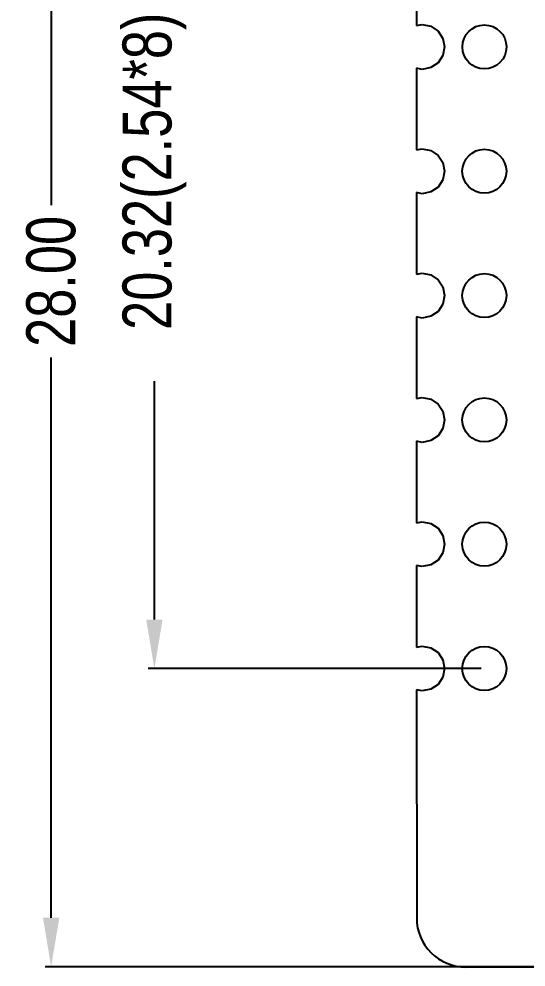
# Model space of a CAD drawing. Header units: inches. Extents: x -37.2 to 29.4, y -3.8 to 37.3.
# Drawn here: x -37.15 to -26.8, y 0.44 to 19.81 of the extents above; entities that cross this region are included whole.
import ezdxf

# ---------------------------------------------------------------- set-up
doc = ezdxf.new("R2010")
doc.units = ezdxf.units.IN
doc.header["$LTSCALE"] = 1.21
doc.header["$MEASUREMENT"] = 0
doc.header["$PDMODE"] = 3
doc.header["$PDSIZE"] = 0.3125
doc.layers.get('0').update_dxf_attribs({"linetype": 'CONTINUOUS'})
doc.layers.get('Defpoints').update_dxf_attribs({"linetype": 'CONTINUOUS'})
doc.layers.add('DIM', color=3, linetype='CONTINUOUS')
doc.styles.get("Standard").update_dxf_attribs({"font": 'txt', "width": 0.8})
doc.dimstyles.get("Standard").update_dxf_attribs({"dimtxt": 0.15625, "dimasz": 0.1875, "dimexe": 0.125, "dimexo": 0.0625, "dimgap": 0.09, "dimtad": 0, "dimtih": 1, "dimtoh": 1, "dimzin": 4, "dimdsep": 46, "dimtxsty": 'STANDARD', "dimblk": '_FILLED', "dimblk1": '_FILLED', "dimblk2": '_FILLED', "dimcen": 0.09, "dimazin": 1, "dimtp": 0.01, "dimtm": 0.01, "dimtfac": 1, "dimtofl": 0, "dimtmove": 0, "dimatfit": 3, "dimldrblk": '_FILLED', "dimfxl": 1, "dimtolj": 1, "dimtzin": 4, "dimarcsym": 0})

# ---------------------------------------------------------------- blocks, each defined once
blk = doc.blocks.new('_FILLED')
at = {"color": 0, "linetype": 'ByBlock'}
blk.add_solid([(0, 0), (-1, 0.167), (-1, -0.167)], dxfattribs=at)
blk = doc.blocks.new('*D3')
at = {"layer": 'Defpoints', "color": 0}
for p in [(-27.65, 26.858), (-34.388, 6.538), (-27.651, 6.538)]:
    blk.add_point(p, dxfattribs=at)
at = {"layer": 'DIM', "color": 0, "lineweight": -2}
for p, q in [((-27.712, 26.858), (-34.513, 26.858)), ((-34.388, 25.858), (-34.388, 20.988)), ((-34.388, 7.538), (-34.388, 12.408)), ((-27.714, 6.538), (-34.513, 6.538))]:
    blk.add_line(p, q, dxfattribs=at)
for p, rotation in [((-34.388, 26.858), 90), ((-34.388, 6.538), 270)]:
    blk.add_blockref('_FILLED', p, dxfattribs=dict(at, rotation=rotation))
at = {"layer": 'DIM', "color": 0, "insert": (-34.388, 16.698), "char_height": 1, "attachment_point": 5, "rotation": 90}
blk.add_mtext('\\A1;20.32(2.54*8)', dxfattribs=at)
blk = doc.blocks.new('*D5')
at = {"layer": 'Defpoints', "color": 0}
for p in [(-36.496, 28.448), (-28.03, 28.448), (-12.022, 0.447)]:
    blk.add_point(p, dxfattribs=at)
at = {"layer": 'DIM', "color": 0, "lineweight": -2}
for p, q in [((-28.092, 28.448), (-36.621, 28.448)), ((-36.496, 27.448), (-36.496, 16.004)), ((-36.496, 1.447), (-36.496, 12.891)), ((-12.084, 0.447), (-36.621, 0.447))]:
    blk.add_line(p, q, dxfattribs=at)
for p, rotation in [((-36.496, 28.448), 90), ((-36.496, 0.447), 270)]:
    blk.add_blockref('_FILLED', p, dxfattribs=dict(at, rotation=rotation))
at = {"layer": 'DIM', "color": 0, "insert": (-36.496, 14.448), "char_height": 1, "attachment_point": 5, "rotation": 90}
blk.add_mtext('\\A1;28.00', dxfattribs=at)

msp = doc.modelspace()

# ---------------------------------------------------------------- linework, layer by layer
at = {"color": 7, "linetype": 'Continuous'}
for p, q in [((-29.037, 21.343), (-29.036, 19.674)), ((-29.036, 19.674), (-28.92, 19.697)), ((-28.92, 19.697), (-28.745, 19.662)), ((-28.745, 19.662), (-28.596, 19.563)), ((-28.596, 19.563), (-28.496, 19.414)), ((-28.496, 19.414), (-28.462, 19.238)), ((-28.462, 19.238), (-28.496, 19.063)), ((-28.496, 19.063), (-28.596, 18.914)), ((-29.036, 18.803), (-29.036, 17.134)), ((-28.92, 18.78), (-29.036, 18.803)), ((-28.745, 18.815), (-28.92, 18.78)), ((-28.596, 18.914), (-28.745, 18.815)), ((-29.036, 17.134), (-28.921, 17.157)), ((-28.921, 17.157), (-28.745, 17.122)), ((-28.745, 17.122), (-28.596, 17.023)), ((-28.596, 17.023), (-28.497, 16.874)), ((-28.497, 16.874), (-28.462, 16.698)), ((-28.462, 16.698), (-28.497, 16.523)), ((-28.497, 16.523), (-28.596, 16.374)), ((-28.745, 16.275), (-28.921, 16.24)), ((-28.596, 16.374), (-28.745, 16.275)), ((-29.036, 16.263), (-29.035, 14.595)), ((-28.921, 16.24), (-29.036, 16.263)), ((-29.035, 14.595), (-28.921, 14.617)), ((-28.921, 14.617), (-28.745, 14.582)), ((-28.745, 14.582), (-28.596, 14.483)), ((-28.596, 14.483), (-28.497, 14.334)), ((-28.497, 14.334), (-28.462, 14.158)), ((-28.462, 14.158), (-28.497, 13.983)), ((-28.497, 13.983), (-28.596, 13.834)), ((-28.596, 13.834), (-28.745, 13.735)), ((-29.035, 13.722), (-29.034, 12.055)), ((-28.921, 13.7), (-29.035, 13.722)), ((-28.745, 13.735), (-28.921, 13.7)), ((-29.034, 12.055), (-28.921, 12.077)), ((-28.921, 12.077), (-28.745, 12.042)), ((-28.745, 12.042), (-28.596, 11.943)), ((-28.596, 11.943), (-28.497, 11.794)), ((-28.497, 11.794), (-28.462, 11.618)), ((-28.497, 11.443), (-28.597, 11.294)), ((-28.462, 11.618), (-28.497, 11.443)), ((-28.597, 11.294), (-28.745, 11.195)), ((-29.034, 11.182), (-29.034, 9.515)), ((-28.921, 11.16), (-29.034, 11.182)), ((-28.745, 11.195), (-28.921, 11.16)), ((-29.034, 9.515), (-28.921, 9.537)), ((-28.921, 9.537), (-28.746, 9.502)), ((-28.746, 9.502), (-28.597, 9.403)), ((-28.597, 9.403), (-28.497, 9.254)), ((-28.497, 9.254), (-28.462, 9.078)), ((-28.462, 9.078), (-28.497, 8.903)), ((-28.597, 8.754), (-28.746, 8.655)), ((-28.497, 8.903), (-28.597, 8.754)), ((-29.034, 8.642), (-29.033, 6.975)), ((-28.921, 8.62), (-29.034, 8.642)), ((-28.746, 8.655), (-28.921, 8.62)), ((-29.033, 6.975), (-28.921, 6.997)), ((-28.921, 6.997), (-28.746, 6.962)), ((-28.746, 6.962), (-28.597, 6.863)), ((-28.597, 6.863), (-28.497, 6.714)), ((-28.497, 6.714), (-28.463, 6.538)), ((-28.463, 6.538), (-28.497, 6.363)), ((-28.597, 6.214), (-28.746, 6.115)), ((-28.497, 6.363), (-28.597, 6.214)), ((-28.921, 6.08), (-29.033, 6.102)), ((-29.033, 6.102), (-29.032, 1.44)), ((-28.746, 6.115), (-28.921, 6.08)), ((-28.031, 0.44), (-12.022, 0.447))]:
    msp.add_line(p, q, dxfattribs=at)
for centre in [(-27.65, 19.238), (-27.651, 16.698), (-27.651, 14.158), (-27.651, 11.618), (-27.651, 9.078), (-27.651, 6.538)]:
    msp.add_circle(centre, 0.45, dxfattribs=at)
msp.add_arc((-28.032, 1.44), 1, 180.0145, 270.0264, dxfattribs=at)

# ---------------------------------------------------------------- dimensions: what is measured, and where the dimension line sits
at = {"layer": 'DIM'}
for base, p1, p2, override, picture, middle in [((-36.496, 28.448), (-12.022, 0.447), (-28.03, 28.448), {"dimtxt": 1, "dimasz": 1, "dimtih": 0, "dimtoh": 0, "dimzin": 0, "dimcen": 0.198, "dimadec": 0, "dimazin": 0, "dimtp": 0, "dimtm": 0, "dimtdec": 4, "dimtzin": 0}, '*D5', (-36.496, 14.448)), ((-34.388, 6.538), (-27.65, 26.858), (-27.651, 6.538), {"dimtxt": 1, "dimasz": 1, "dimtih": 0, "dimtoh": 0, "dimzin": 0, "dimpost": '(2.54*8)', "dimcen": 0.198, "dimadec": 0, "dimazin": 0, "dimtp": 0, "dimtm": 0, "dimtdec": 4, "dimtzin": 0}, '*D3', (-34.388, 16.698))]:
    dim = msp.add_linear_dim(base=base, p1=p1, p2=p2, angle=90, dimstyle='STANDARD', override=override, dxfattribs=at)
    dim.commit()
    dim.dimension.update_dxf_attribs({"geometry": picture, "text_midpoint": middle})

doc.saveas('drawing.dxf')
